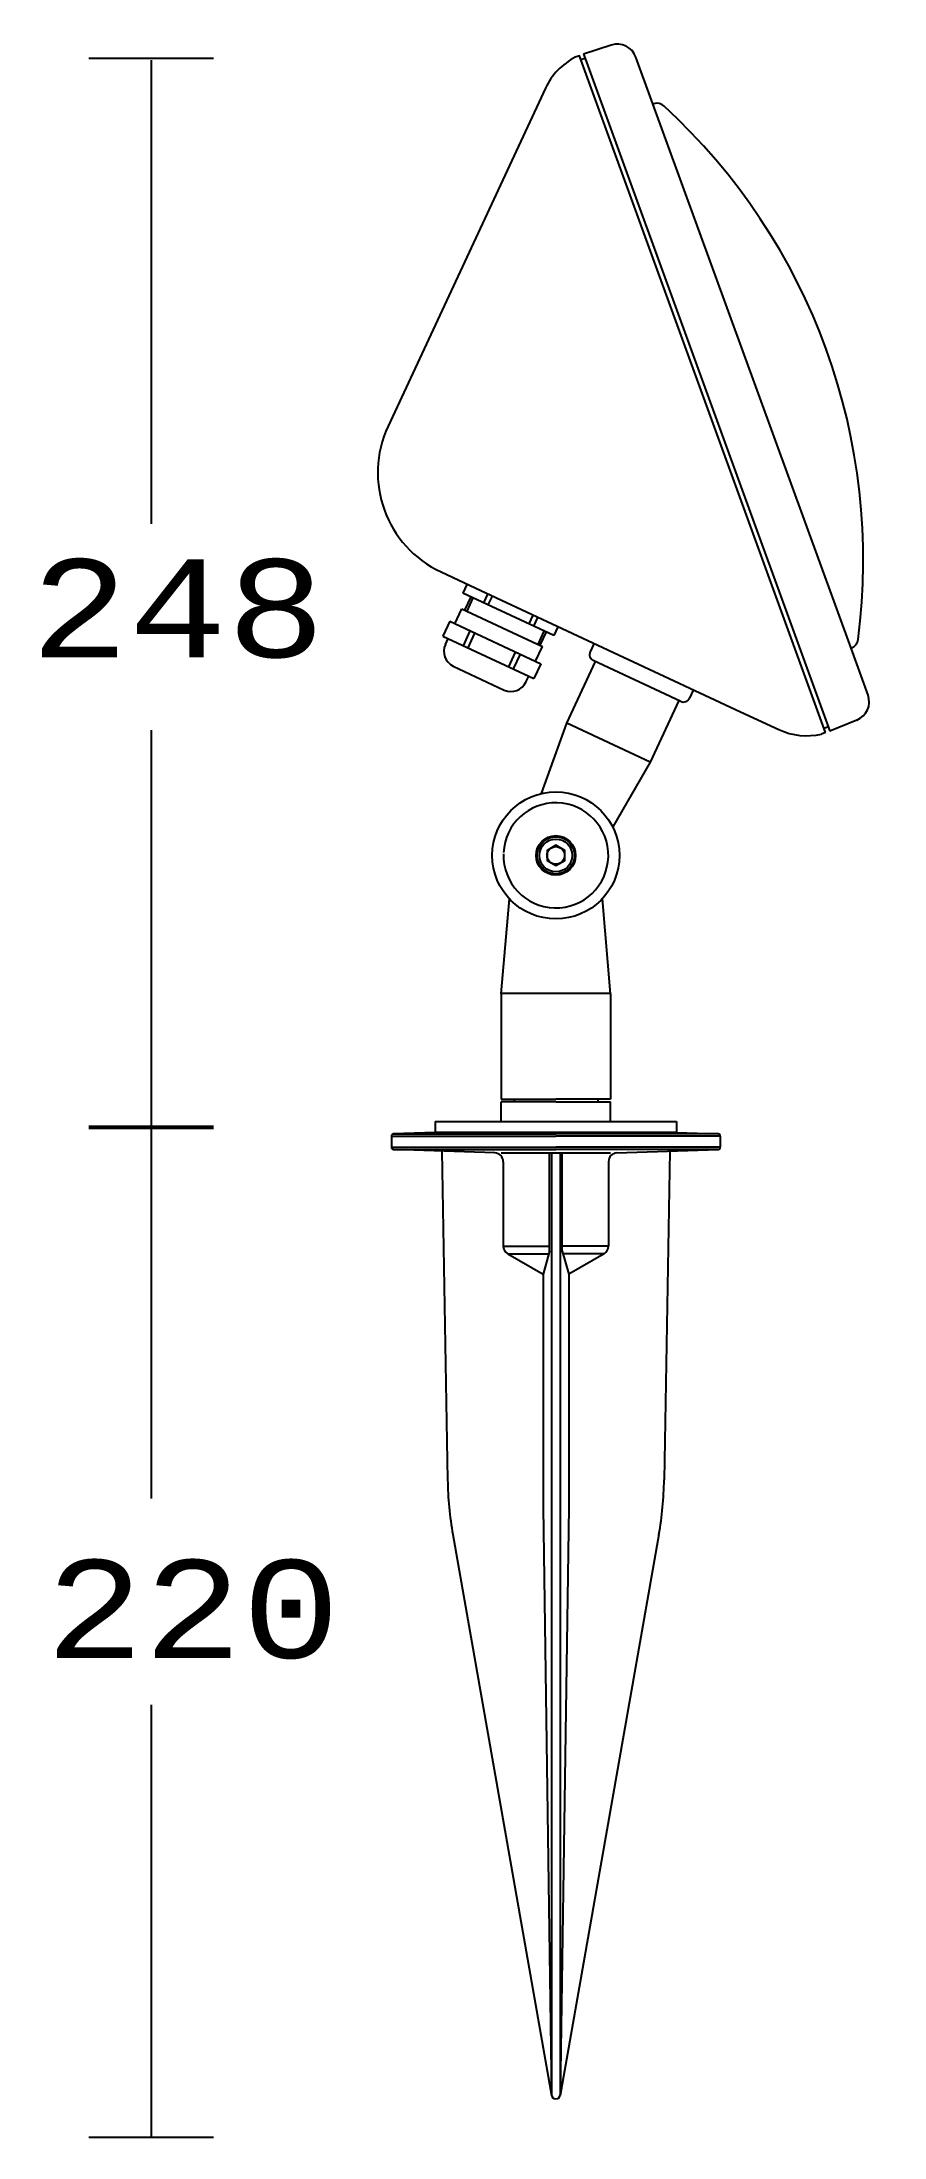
# Model space of a CAD drawing. Extents: x 1 to 89, y 0 to 219.
import ezdxf

# ---------------------------------------------------------------- set-up
doc = ezdxf.new("R2010")
doc.units = 0
doc.layers.add('LIVELLO_1', color=160, linetype='Continuous')
doc.styles.add('STD', font='txt')

# ---------------------------------------------------------------- blocks, each defined once
blk = doc.blocks.new('AI9-BLK1')
at = {"layer": 'LIVELLO_1', "color": 7}
for p, q in [((-37.67, 107.71), (-24.7, 107.71)), ((-31.19, 107.51), (-31.19, 59.18)), ((14.03, 107.67), (13.6, 107.52)), ((16.76, 109.06), (13.87, 108.11)), ((13.87, 108.11), (14.03, 107.67)), ((14.03, 107.67), (39.52, 37.57)), ((41.74, 46.2), (19.33, 107.8)), ((1.72, 52.85), (1.3, 51.95)), ((2.65, 52.45), (30.21, 39.59)), ((0.47, 48.76), (1.19, 50.31)), ((1.19, 50.31), (9.59, 46.38)), ((10.77, 47.52), (1.3, 51.95)), ((2.11, 51.57), (1.46, 50.18)), ((2.34, 51.46), (1.69, 50.07)), ((3.85, 51.85), (3.43, 50.95)), ((4.34, 51.62), (3.91, 50.72)), ((-0.06, 49.01), (-0.78, 47.47)), ((-0.06, 49.01), (9.41, 44.59)), ((8.57, 49.64), (8.16, 48.74)), ((9.06, 49.41), (8.64, 48.51)), ((11.19, 48.42), (10.77, 47.52)), ((-0.78, 47.47), (8.69, 43.04)), ((-0.53, 46.6), (-0.25, 47.22)), ((1.34, 46.47), (2.06, 48.02)), ((1.83, 46.24), (2.55, 47.79)), ((8.87, 44.84), (9.59, 46.38)), ((9.73, 48), (9.09, 46.61)), ((9.96, 47.9), (9.32, 46.51)), ((41.82, 46.23), (41.74, 46.2)), ((43.51, 41.32), (41.74, 46.2)), ((0.29, 44.34), (5.6, 41.85)), ((6.07, 44.26), (6.79, 45.81)), ((6.56, 44.04), (7.28, 45.58)), ((9.41, 44.59), (8.69, 43.04)), ((15.09, 44.82), (12.1, 38.39)), ((24, 40.66), (14.88, 44.92)), ((25.29, 41.83), (24.91, 40.99)), ((23.79, 40.76), (20.8, 34.32)), ((30.21, 39.59), (34.21, 37.73)), ((-31.19, 37.67), (-31.19, -3.82)), ((12.1, 38.39), (9.44, 31.07)), ((12.11, 38.44), (20.82, 34.38)), ((39.09, 37.41), (38.66, 37.26)), ((39.36, 38.02), (38.93, 37.85)), ((42.34, 38.71), (39.52, 37.57)), ((20.8, 34.32), (16.91, 27.58)), ((5.27, 10.19), (6.14, 20.09)), ((16.69, 10.19), (15.83, 20.09)), ((5.27, 10.19), (5.27, -0.8)), ((5.28, 10.25), (16.71, 10.25)), ((16.69, 10.19), (16.69, -0.8)), ((5.27, -0.8), (10.98, -0.8)), ((10.98, -1.07), (5.27, -1.07)), ((5.27, -3.13), (5.27, -1.07)), ((6.65, -0.74), (6.65, -1.01)), ((16.69, -0.8), (10.98, -0.8)), ((10.98, -1.07), (16.69, -1.07)), ((15.34, -0.74), (15.34, -1.01)), ((16.69, -3.13), (16.69, -1.07)), ((-37.67, -3.62), (-24.7, -3.62)), ((-37.67, -3.82), (-24.7, -3.82)), ((-31.19, -3.82), (-31.19, -42.41)), ((-1.58, -4.26), (-5.93, -4.41)), ((-1.58, -3.13), (-1.58, -4.26)), ((-1.58, -3.13), (23.55, -3.13)), ((23.55, -3.13), (23.55, -4.26)), ((23.55, -4.26), (27.9, -4.41)), ((-6.15, -4.64), (10.98, -4.64)), ((-6.15, -5.8), (10.98, -5.8)), ((-5.93, -4.41), (10.98, -4.41)), ((-5.93, -6.03), (10.98, -6.03)), ((4.62, -6.4), (-5.93, -6.03)), ((16.69, -6.42), (5.27, -6.42)), ((10.32, -16.64), (10.32, -6.46)), ((10.53, -6.42), (10.53, -104.54)), ((27.9, -4.41), (10.98, -4.41)), ((28.12, -4.64), (10.98, -4.64)), ((28.12, -5.8), (10.98, -5.8)), ((27.9, -6.03), (10.98, -6.03)), ((11.44, -6.42), (11.44, -104.54)), ((11.65, -16.64), (11.65, -6.46)), ((17.35, -6.4), (27.9, -6.03)), ((22.86, -6.2), (22.27, -40.46)), ((28.12, -4.64), (28.12, -5.8)), ((16.47, -7.31), (16.47, -16.11)), ((16.47, -7.31), (16.47, -12.57)), ((5.5, -16.11), (10.24, -16.11)), ((5.96, -16.9), (10.24, -16.9)), ((10.32, -16.64), (9.65, -19.04)), ((11.65, -16.64), (12.32, -19.04)), ((16.47, -16.11), (11.72, -16.11)), ((16.01, -16.9), (11.72, -16.9)), ((16.01, -16.9), (12.32, -19.04)), ((9.65, -19.04), (9.65, -43.35)), ((12.32, -19.04), (12.32, -43.35)), ((9.65, -43.35), (10.53, -104.55)), ((12.32, -43.35), (11.44, -104.55)), ((21.72, -46.18), (11.43, -104.62)), ((-31.19, -63.93), (-31.19, -108.97)), ((-37.67, -108.97), (-24.7, -108.97))]:
    blk.add_line(p, q, dxfattribs=at)
for points in [[(39.08, 37.41), (13.44, 107.95), (13.01, 107.8)], [(10.98, 23.56), (11.9, 24.08), (11.9, 25.14), (10.98, 25.67), (10.07, 25.14), (10.07, 24.08), (10.98, 23.56)], [(23.55, -4.26), (10.98, -4.26), (-1.58, -4.26)]]:
    blk.add_lwpolyline(points, dxfattribs=at)
for radius in [6.62, 2.06, 1.94, 1.71, 0.913]:
    blk.add_circle((10.98, 24.61), radius, dxfattribs=at)
for points in [[(19.33, 107.8), (18.96, 108.85), (17.82, 109.4), (16.76, 109.06)], [(13.01, 107.8), (11.65, 107.1), (10.55, 105.97), (9.9, 104.58)], [(42.47, 47.12), (45.18, 67.83), (37.64, 88.57), (22.26, 102.69)], [(-0.53, 46.6), (-0.93, 45.75), (-0.56, 44.73), (0.29, 44.34)], [(41.82, 46.23), (42.17, 46.4), (42.42, 46.73), (42.47, 47.12)], [(24, 40.66), (24.34, 40.5), (24.75, 40.65), (24.91, 40.99)], [(42.34, 38.71), (43.37, 39.13), (43.89, 40.28), (43.51, 41.32)], [(34.21, 37.73), (35.6, 37.08), (37.17, 36.91), (38.66, 37.26)], [(-5.93, -4.41), (-6.05, -4.41), (-6.15, -4.51), (-6.15, -4.64)], [(5.5, -7.31), (5.5, -6.82), (5.11, -6.41), (4.62, -6.4)], [(17.35, -6.4), (16.86, -6.41), (16.47, -6.82), (16.47, -7.31)], [(28.12, -4.64), (28.12, -4.51), (28.02, -4.41), (27.9, -4.41)], [(27.9, -6.03), (28.02, -6.02), (28.12, -5.92), (28.12, -5.8)], [(16.01, -16.9), (16.29, -16.74), (16.47, -16.44), (16.47, -16.11)], [(21.72, -46.18), (22.05, -44.29), (22.23, -42.38), (22.27, -40.46)]]:
    blk.add_open_spline(points, degree=3, dxfattribs=at)
for points, knots in [([(9.9, 104.58), (9.9, 104.58), (-6.51, 69.36), (-6.51, 69.36), (-9.17, 63.63), (-6.7, 56.82), (-0.98, 54.15), (-0.98, 54.15), (2.65, 52.45), (2.65, 52.45)], [0, 0, 0, 0, 1, 1, 1, 2, 2, 2, 3, 3, 3, 3]), ([(22.26, 102.69), (21.97, 102.96), (21.57, 103.06), (21.19, 102.96), (21.19, 102.96), (21.11, 102.93), (21.11, 102.93)], [0, 0, 0, 0, 1, 1, 1, 2, 2, 2, 2]), ([(14.94, 46.67), (14.94, 46.67), (14.55, 45.83), (14.55, 45.83), (14.39, 45.49), (14.54, 45.08), (14.88, 44.92)], [0, 0, 0, 0, 1, 1, 1, 2, 2, 2, 2]), ([(5.6, 41.85), (6.46, 41.46), (7.47, 41.82), (7.86, 42.68), (7.86, 42.68), (8.15, 43.29), (8.15, 43.29)], [0, 0, 0, 0, 1, 1, 1, 2, 2, 2, 2]), ([(5.52, 24.76), (5.44, 21.73), (7.82, 19.22), (10.84, 19.14), (13.86, 19.06), (16.37, 21.45), (16.45, 24.47), (16.53, 27.5), (14.14, 30.01), (11.12, 30.09), (8.16, 30.17), (5.68, 27.87), (5.53, 24.9)], [0, 0, 0, 0, 1, 1, 1, 2, 2, 2, 3, 3, 3, 4, 4, 4, 4]), ([(-6.15, -4.64), (-6.15, -4.64), (-6.15, -5.8), (-6.15, -5.8), (-6.15, -5.92), (-6.05, -6.02), (-5.93, -6.03)], [0, 0, 0, 0, 1, 1, 1, 2, 2, 2, 2]), ([(-0.9, -6.2), (-0.9, -6.2), (-0.3, -40.46), (-0.3, -40.46), (-0.27, -42.38), (-0.08, -44.29), (0.25, -46.18), (0.25, -46.18), (10.53, -104.62), (10.53, -104.62)], [0, 0, 0, 0, 1, 1, 1, 2, 2, 2, 3, 3, 3, 3]), ([(5.5, -7.31), (5.5, -7.31), (5.5, -16.11), (5.5, -16.11), (5.5, -16.44), (5.67, -16.74), (5.96, -16.9), (5.96, -16.9), (9.65, -19.04), (9.65, -19.04)], [0, 0, 0, 0, 1, 1, 1, 2, 2, 2, 3, 3, 3, 3]), ([(10.53, -104.54), (10.53, -104.79), (10.73, -105), (10.98, -105), (11.24, -105), (11.44, -104.79), (11.44, -104.54)], [0, 0, 0, 0, 1, 1, 1, 2, 2, 2, 2])]:
    blk.add_open_spline(points, degree=3, knots=knots, dxfattribs=at)
at = {"layer": 'LIVELLO_1', "color": 7, "char_height": 10.2158, "attachment_point": 1, "style": 'STD'}
for s, insert in [('\\fCourier|b0|i0;\\H10.2158;\\C7;248', (-43.77, 55.48)), ('\\fCourier|b0|i0;\\H10.2158;\\C7;220', (-42.21, -48.82))]:
    blk.add_mtext(s, dxfattribs=dict(at, insert=insert))

msp = doc.modelspace()

# ---------------------------------------------------------------- block references
at = {"layer": 'LIVELLO_1', "color": 7}
msp.add_blockref('AI9-BLK1', (43.604401, 109.297291), dxfattribs=at)

doc.saveas('drawing.dxf')
